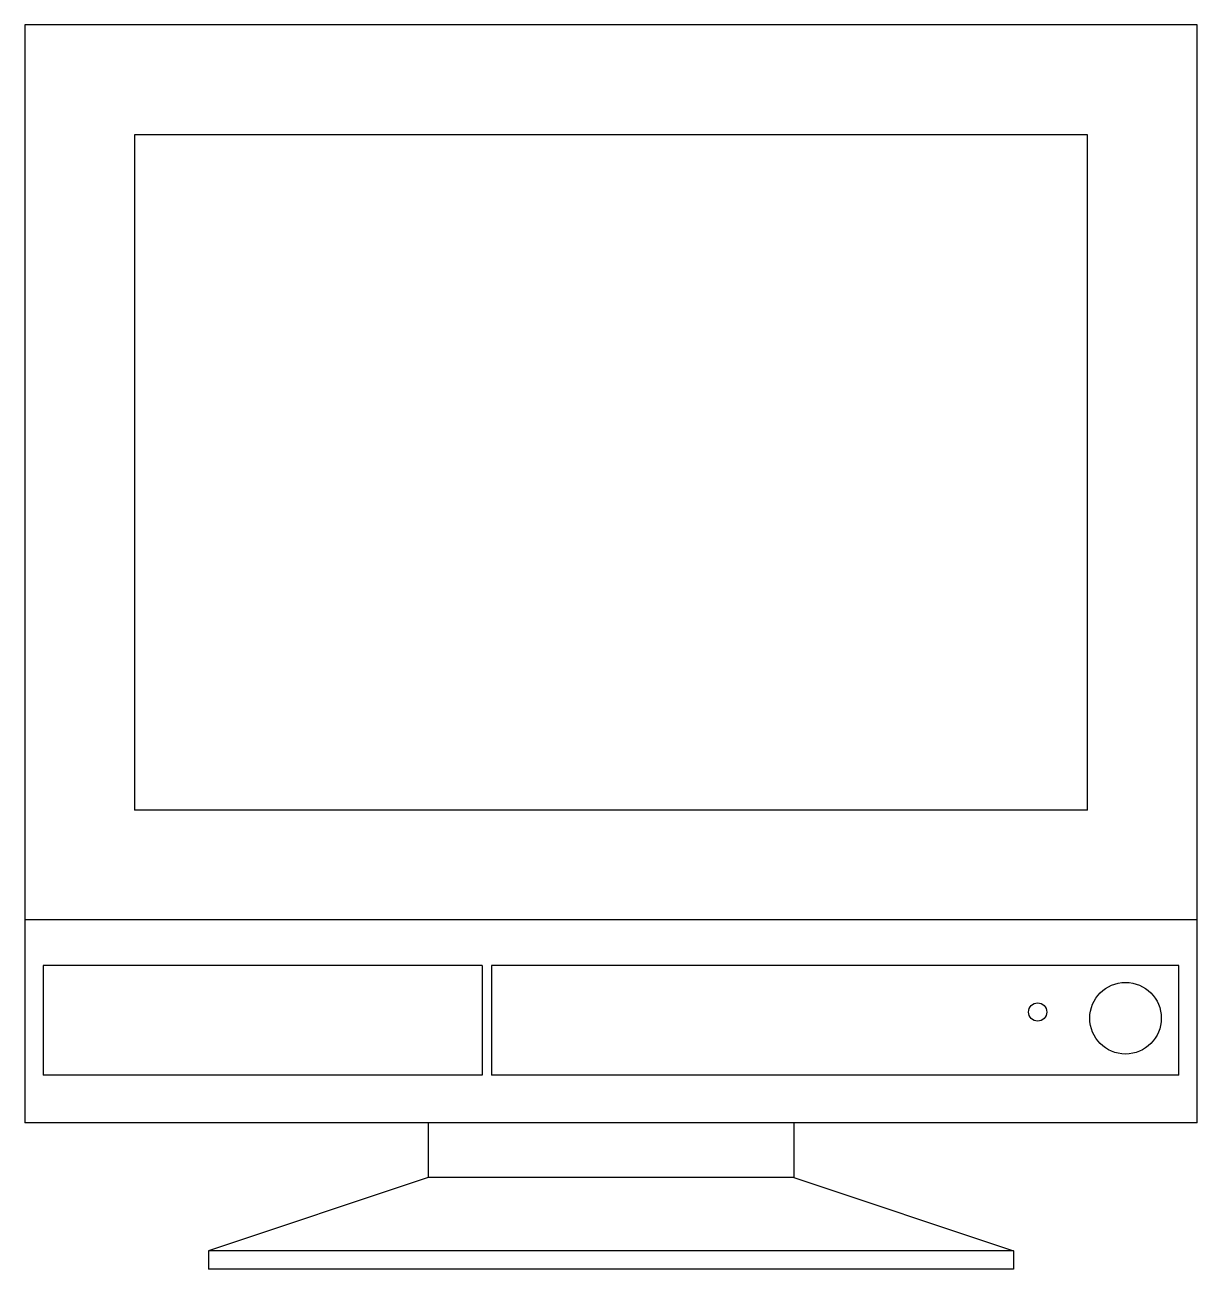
# Model space of a CAD drawing. Extents: x 2994.7 to 3010.7, y -580.4 to -563.4.
import ezdxf

# ---------------------------------------------------------------- set-up
doc = ezdxf.new("R2010")
doc.units = 0
doc.header["$LTSCALE"] = 38
doc.layers.add('FURN', color=7, linetype='CONTINUOUS')

msp = doc.modelspace()

# ---------------------------------------------------------------- linework, layer by layer
at = {"layer": 'FURN', "color": 7}
for p, q in [((2994.717, -563.357), (2994.717, -578.357)), ((3010.735, -563.357), (2994.717, -563.357)), ((3010.735, -578.357), (3010.735, -563.357)), ((2996.217, -564.857), (2996.217, -574.085)), ((3009.235, -564.857), (2996.217, -564.857)), ((3009.235, -574.085), (3009.235, -564.857)), ((3009.235, -574.085), (2996.217, -574.085)), ((3010.735, -575.585), (2994.717, -575.585)), ((3000.967, -576.208), (2994.967, -576.208)), ((2994.967, -576.208), (2994.967, -577.708)), ((3000.967, -576.208), (3000.967, -577.708)), ((3010.485, -576.208), (3001.092, -576.208)), ((3001.092, -576.208), (3001.092, -577.708)), ((3010.485, -577.708), (3010.485, -576.208)), ((3000.967, -577.708), (2994.967, -577.708)), ((3010.485, -577.708), (3001.092, -577.708)), ((3010.735, -578.357), (2994.717, -578.357)), ((3000.226, -578.357), (3000.226, -579.107)), ((3005.226, -578.357), (3005.226, -579.107)), ((3000.226, -579.107), (2997.226, -580.107)), ((3005.226, -579.107), (3000.226, -579.107)), ((3005.226, -579.107), (3008.226, -580.107)), ((3008.226, -580.107), (2997.226, -580.107)), ((2997.226, -580.107), (2997.226, -580.357)), ((3008.226, -580.107), (3008.226, -580.357)), ((3008.226, -580.357), (2997.226, -580.357))]:
    msp.add_line(p, q, dxfattribs=at)
msp.add_circle((3009.757, -576.929), 0.489, dxfattribs=at)
at = {"layer": 'FURN', "color": 15}
msp.add_circle((3008.556, -576.844), 0.125, dxfattribs=at)

doc.saveas('drawing.dxf')
